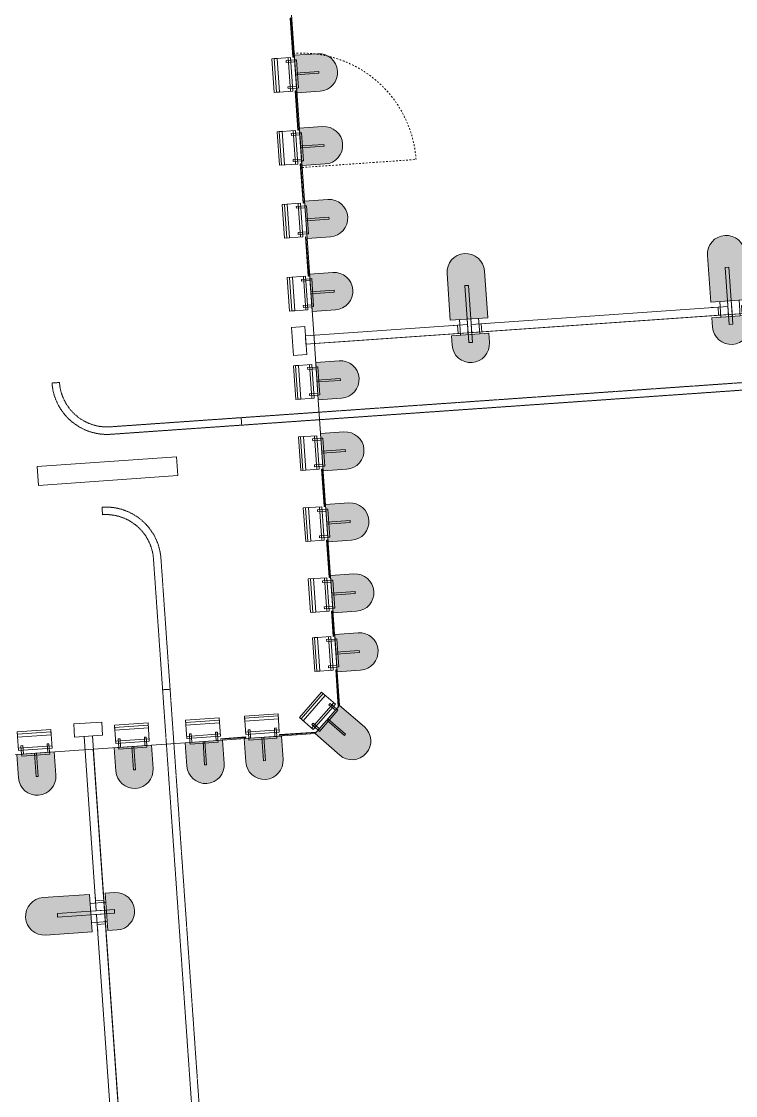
# Model space of a CAD drawing. Header units: millimetres. Extents: x 306 to 836129804, y -168137 to 818603917.
# Drawn here: x 833871152 to 833874965, y 817962327 to 817968062 of the extents above; entities that cross this region are included whole.
import ezdxf

# ---------------------------------------------------------------- set-up
doc = ezdxf.new("R2010")
doc.units = ezdxf.units.MM
doc.header["$LTSCALE"] = 3
doc.linetypes.add('Dash', pattern=[6, 3, -3])
doc.linetypes.add('Overhead', pattern=[1.7999999999999998, 1.2, -0.6])
for name, color, linetype, lineweight in [('A-010-M_LINE', 251, 'Continuous', 13), ('A-214-M_CURT_WALL', 251, 'Continuous', 13), ('A-215-M_CURT_PANEL', 251, 'Continuous', 13), ('A-215-MH_CURT_PANEL', 251, 'Dash', 13), ('A-770-ME_FFE_SA', 251, 'Continuous', 13), ('A-770-MH_FFE_SA', 251, 'Overhead', 13), ('A-810-M_ROOMS', 251, 'Continuous', 13), ('Z-060-M_DETAIL', 253, 'Continuous', 5), ('Z-060-M_LINE_MEDIUM', 253, 'Continuous', 9)]:
    doc.layers.add(name, color=color, linetype=linetype, lineweight=lineweight)
doc.layers.add('UAJ-00XREF', color=7, linetype='Continuous')
doc.layers.get('A-770-ME_FFE_SA').off()

# ---------------------------------------------------------------- blocks, each defined once
blk = doc.blocks.new('System Panel - ARC_Glazed-27605841-0300')
at = {"layer": 'A-215-M_CURT_PANEL', "lineweight": 9}
for p, q in [((-740.000000000005, 4.478376555038092e-13), (740.000000000005, 4.478376555038092e-13)), ((-740.000000000005, -43.99999999999955), (-740.000000000005, 4.483746707251158e-13)), ((740.000000000005, -43.99999999999955), (740.000000000005, 4.483746707251158e-13)), ((740.000000000005, -43.99999999999955), (-740.000000000005, -43.99999999999955))]:
    blk.add_line(p, q, dxfattribs=at)
blk = doc.blocks.new('Circular Mullion - ARC_225mm CERAMIC MULLION-27539017-0300')
at = {"layer": 'Z-060-M_DETAIL', "lineweight": 9}
blk.add_hatch(color=256, dxfattribs=at).paths.add_polyline_path([(99.99999999997726, -125.0000000000755), (96.59258262886665, -150.8819045103196), (86.60254037840564, -175.0000000000815), (70.71067811858798, -195.7106781187501), (49.999999999902, -211.6025403784985), (25.88190451024402, -221.5925826289422), (0, -225.0000000000875), (-25.88190451026135, -221.5925826289249), (-49.99999999998863, -211.6025403784985), (-70.71067811870925, -195.7106781186982), (-86.60254037849226, -175.0000000000468), (-96.5925826289706, -150.8819045102849), (-100.0000000000466, -125.0000000000755), (-100.0000000000466, -6.930349627509713e-11), (99.99999999997726, -6.930349627509713e-11)], flags=0)
at = {"layer": 'Z-060-M_DETAIL'}
for p, q in [((-89.99999999999845, 120.0000000000545), (90.0000000000015, 120.0000000000534)), ((-89.99999999999908, 21.49992927152921), (-89.99999999999845, 120.0000000000545)), ((90.0000000000015, 120.0000000000534), (90.0000000000009, 21.49992927152807)), ((90.00000000000144, 108.0000000000534), (-89.99999999999852, 108.0000000000545)), ((-89.99999999999852, 108.0000000000545), (-89.99999999999869, 92.6211450371447)), ((-89.99999999999868, 92.6211450371447), (90.00000000000135, 92.62114503714356)), ((90.00000000000135, 92.62114503714356), (90.00000000000144, 108.0000000000534)), ((90.00000000000097, 33.49992927152806), (-89.99999999999902, 33.49992927152979)), ((90.00000000000088, 21.49992927152807), (-89.99999999999908, 21.49992927152921)), ((-74.99999999999889, 44.99992927152911), (-64.99999999999896, 44.99992927152906)), ((-74.99999999999919, -1.341629826096532e-13), (-74.99999999999889, 44.99992927152911)), ((-64.99999999999896, 44.99992927152905), (-64.99999999999925, -1.988076370196268e-13)), ((65.00000000000104, 44.99992927152821), (75.00000000000107, 44.99992927152815)), ((65.00000000000075, -1.04710258744677e-12), (65.00000000000104, 44.99992927152821)), ((75.00000000000107, 44.99992927152815), (75.00000000000078, -1.112476777365146e-12)), ((-74.99999999999925, -1.341629826096528e-13), (-74.99999999999933, -10.00000000000012)), ((-64.99999999999925, -1.975601187878089e-13), (-74.99999999999919, -1.341629826096532e-13)), ((-74.99999999999933, -10.00000000000012), (75.0000000000007, -10.00000000000156)), ((-5.000000000000062, -125.0000000000006), (-4.999999999999068, -6.091127602303459e-13)), ((5.000000000000067, -125.0000000000007), (5.00000000000106, -6.598721569162081e-13)), ((75.00000000000078, -1.110499723624926e-12), (65.00000000000075, -1.04710258744677e-12)), ((75.0000000000007, -10.00000000000156), (75.00000000000078, -1.110361802503235e-12)), ((5.000000000000067, -125.0000000000007), (-5.000000000000062, -125.0000000000006))]:
    blk.add_line(p, q, dxfattribs=at)
at = {"layer": 'Z-060-M_LINE_MEDIUM'}
for p, q in [((100.0000000000007, -1.8780976773769e-12), (-99.99999999999928, 3.383959779057477e-14)), ((-99.99999999999926, 3.383959779057477e-14), (-100.0000000000003, -125.0000000000016)), ((99.99999999999969, -125.0000000000019), (100.0000000000007, -1.8780976773769e-12))]:
    blk.add_line(p, q, dxfattribs=at)
blk.add_arc((-2.876365812198856e-13, -125.0000000000017), 100.0000000000001, 179.9999999999995, 359.9999999999991, dxfattribs=at)
blk = doc.blocks.new('ARC_CWP_PERFORATED METAL_STRAIGHT - ARC_CWP_PERFORATED METAL_STRAIGHT-39453977-0300')
at = {"layer": 'A-215-M_CURT_PANEL', "lineweight": 9}
for p, q in [((-97.99999999998627, 7.999999999991033), (99.9999999999994, 7.999999999991672)), ((99.9999999999997, 4.999999999992014), (-94.99999999999241, 4.999999999991384)), ((99.9999999999997, 4.999999999992015), (99.9999999999994, 7.999999999991672))]:
    blk.add_line(p, q, dxfattribs=at)
blk = doc.blocks.new('System Panel - ARC_Glazed-33907930-0300')
at = {"layer": 'A-215-M_CURT_PANEL', "lineweight": 9}
for p, q in [((-687.2267577998833, 8.662937034387142e-12), (687.2267577998808, 8.662937034387142e-12)), ((-687.2267577998833, -43.99999999999133), (-687.2267577998833, 8.662937034387142e-12)), ((687.2267577998808, -43.99999999999133), (687.2267577998808, 8.662937034387142e-12)), ((687.2267577998808, -43.99999999999133), (-687.2267577998833, -43.99999999999133))]:
    blk.add_line(p, q, dxfattribs=at)
blk = doc.blocks.new('System Panel - ARC_Glazed-39974069-0300')
at = {"layer": 'A-215-M_CURT_PANEL', "lineweight": 9}
for p, q in [((-466.7606781186236, 2.123112156550086e-12), (466.7606781186322, 2.123112156550086e-12)), ((-466.7606781186236, -43.99999999999788), (-466.7606781186236, 2.123434761358567e-12)), ((466.7606781186322, -43.99999999999788), (466.7606781186322, 2.123434761358567e-12)), ((466.7606781186322, -43.99999999999788), (-466.7606781186236, -43.99999999999788))]:
    blk.add_line(p, q, dxfattribs=at)
blk = doc.blocks.new('Circular Mullion - ARC_CW_TYPICAL MULLION-25933728-0300')
at = {"layer": 'Z-060-M_LINE_MEDIUM', "lineweight": 18}
h = blk.add_hatch(color=256, dxfattribs=at)
h.paths.add_polyline_path([(-6.930349627509713e-11, 160.0001288222208), (-25.88190451031333, 156.5927114511275), (-50.00000000004061, 146.6026692007185), (-70.71067811872659, 130.7108069408835), (-90.01133175545297, 101.7705784488066), (-96.5925826289706, 85.8820333324702), (-100.0000000000812, 60.00012882222618), (-100.0000000000812, 10.00012882216824), (99.9999999999253, 10.00012882216824), (99.9999999999253, 60.00012882222618), (96.59258262879735, 85.8820333324702), (86.60254037835367, 110.0001288222495), (70.71067811857066, 130.7108069408835), (49.99999999993666, 146.6026692006665), (25.88190451017472, 156.5927114511275), (9.999999999945748, 158.6836038463403)], flags=0)
h.paths.add_polyline_path([(-22.85207842567847, -73.49987121659674), (-100.0000000000812, -73.49987121659674), (-100.0000000000812, -323.4998116815447), (-96.5925826289706, -349.3817161918234), (-86.60254037856157, -373.4998116815333), (-70.71067811874391, -394.210489800202), (-50.00000000009259, -410.102352059985), (-22.85207842567847, -420.4912784817248), (-5.197762220632285e-11, -423.4998116815393), (25.88190451020937, -420.0923943104806), (49.99999999991933, -410.102352059985), (70.71067811855333, -394.2104898002193), (86.60254037837099, -373.4998116814987), (96.59258262879735, -349.381716191754), (99.9999999999253, -323.4998116815447), (99.9999999999253, -73.49987121659674)], flags=0)
at = {"layer": 'Z-060-M_DETAIL', "lineweight": 18}
for p, q in [((-99.9999999999991, 60.00012882228518), (-99.999999999999, 10.00012882222638)), ((100.0000000000011, 10.00012882222702), (100.000000000001, 60.00012882228619)), ((-99.999999999999, 10.00012882222638), (100.0000000000011, 10.00012882222702)), ((100.0000000000007, -73.49987121653935), (-99.99999999999937, -73.49987121653999)), ((-99.99999999999937, -73.49987121653999), (-99.99999999999898, -323.4998116814805)), ((100.0000000000011, -323.4998116814814), (100.0000000000007, -73.49987121653935))]:
    blk.add_line(p, q, dxfattribs=at)
for centre, start, end in [((9.644285370313811e-13, 60.00012882228535), 4.389165460419653e-13, 180), ((1.049027531507818e-12, -323.499811681481), 180, 359.9999999999993)]:
    blk.add_arc(centre, 100.0000000000001, start, end, dxfattribs=at)
at = {"layer": 'Z-060-M_LINE_MEDIUM'}
for p, q in [((-62.9999999999993, 0.0001288222264391472), (-99.99999999999898, 0.0001288222263751799)), ((-62.99999999999923, -43.99999997875487), (-62.9999999999993, 0.0001288222264380412)), ((-51.70955868577837, 10.00012882222653), (-51.70955868577823, -73.49987121653984)), ((-9.99999999999969, 52.50012878340168), (-9.99999999999969, -252.4999025251603)), ((10.00000000000098, 52.5001287834017), (-9.99999999999969, 52.50012878340168)), ((10.00000000000098, -252.4999025251603), (10.00000000000098, 52.50012878340168)), ((51.70955868577257, 10.00012882222687), (51.70955868577271, -73.4998712165395)), ((62.9999999999993, 0.0001288222264391472), (100.0000000000011, 0.0001288222263751799)), ((62.99999999999923, -43.99999997875487), (62.9999999999993, 0.0001288222264380412)), ((-62.99999999999923, -43.99999997875487), (-99.9999999999989, -43.99999997875493)), ((62.99999999999923, -43.99999997875487), (100.0000000000012, -43.99999997875493)), ((-9.99999999999969, -252.4999025251603), (10.00000000000098, -252.4999025251603))]:
    blk.add_line(p, q, dxfattribs=at)
blk = doc.blocks.new('Circular Mullion - CERAMIC_MULLIONS-INTERIOR-33907926-0300')
at = {"layer": 'A-214-M_CURT_WALL', "lineweight": 9}
for p, q in [((-9.999999999999318, 73.49987121653969), (-9.999999999999453, -10.0001288222189)), ((9.999999999999453, -10.0001288222189), (9.999999999999318, 73.49987121653969))]:
    blk.add_line(p, q, dxfattribs=at)
blk = doc.blocks.new('ARC_FS_FIRE SHUTTER LATERAL SINGLE  - ARC_FS_FIRE SHUTTER LATERAL SINGLE -35631308-0300')
at = {"layer": 'A-770-MH_FFE_SA'}
for p, q in [((-6600.000000000004, 20.00000000000006), (-7300.000000000001, 20.00000000000006)), ((-6600.000000000004, -20.00000000000019), (-6600.000000000004, 20.00000000000006)), ((-6600.000000000004, 20.00000000000006), (50.00000000000055, 20.00000000000006)), ((-6600.000000000004, -20.00000000000019), (-7300.000000000002, -20.00000000000019)), ((50.00000000000055, -20.00000000000019), (-6600.000000000004, -20.00000000000019)), ((-7554.999999999994, -274.999999999991), (-7594.999999999993, -274.999999999991))]:
    blk.add_line(p, q, dxfattribs=at)
for radius, start in [(294.9999999999909, 89.99999999999979), (254.9999999999915, 89.99999999999974)]:
    blk.add_arc((-7300.000000000002, -274.9999999999919), radius, start, 179.9999999999999, dxfattribs=at)
blk = doc.blocks.new('ARC_FS_FIRE SHUTTER LATERAL SINGLE  - ARC_FS_FIRE SHUTTER LATERAL SINGLE -35816964-0300')
at = {"layer": 'A-770-MH_FFE_SA'}
for p, q in [((-11054.99999999999, 274.999999999991), (-11094.99999999999, 274.999999999991)), ((-10100, 20.00000000000019), (-10800, 20.00000000000019)), ((-10100, 20.00000000000019), (-10100, -20.00000000000006)), ((50.00000000000055, 20.00000000000019), (-10100, 20.00000000000019)), ((-10100, -20.00000000000006), (-10800, -20.00000000000006)), ((-10100, -20.00000000000006), (49.99999999999946, -20.00000000000006))]:
    blk.add_line(p, q, dxfattribs=at)
for radius, end in [(294.9999999999923, 269.9999999999997), (254.9999999999931, 269.9999999999998)]:
    blk.add_arc((-10800, 274.9999999999919), radius, 180, end, dxfattribs=at)
blk = doc.blocks.new('ARC_CWP_PERFORATED METAL_STRAIGHT - ARC_CWP_PERFORATED METAL_STRAIGHT-39743179-0300')
at = {"layer": 'A-215-M_CURT_PANEL', "lineweight": 9}
for p, q in [((-105.1524029237721, 4.999999999984329), (-105.1524029237721, 7.999999999983979)), ((-105.1524029237721, 7.999999999983979), (105.1524029237726, 7.999999999983979)), ((105.1524029237726, 4.999999999984329), (-105.1524029237721, 4.999999999984329)), ((105.1524029237726, 4.999999999984329), (105.1524029237726, 7.999999999983979))]:
    blk.add_line(p, q, dxfattribs=at)
blk = doc.blocks.new('ARC_CWP_Access Panel - ARC_CWP_Access Panel-39744232-0300')
at = {"layer": 'A-215-M_CURT_PANEL', "lineweight": 9}
for p, q in [((-105.1524029237765, 4.999999999984338), (-105.1524029237765, 7.999999999984338)), ((-105.1524029237765, 7.999999999984338), (105.1524029237768, 7.999999999984338)), ((105.1524029237768, 4.999999999984338), (-105.1524029237765, 4.999999999984338)), ((105.1524029237768, 4.999999999984338), (105.1524029237768, 7.999999999984338))]:
    blk.add_line(p, q, dxfattribs=at)
at = {"layer": 'A-215-MH_CURT_PANEL'}
blk.add_line((-305.152402923776, 0), (-305.152402923776, -610.3048058475541), dxfattribs=at)
blk.add_arc((-305.1524029237771, 4.060751734868973e-13), 610.3048058475542, 269.9999999999997, 1.717499527990299e-13, dxfattribs=at)
blk = doc.blocks.new('ARC_CWP_PERFORATED METAL_STRAIGHT - ARC_CWP_PERFORATED METAL_STRAIGHT-V203-0300')
at = {"layer": 'A-215-M_CURT_PANEL', "lineweight": 9}
for p, q in [((-99.99999999999913, 4.999999999991368), (-99.99999999999913, 7.999999999991027)), ((-99.99999999999913, 7.999999999991027), (99.9999999999994, 7.999999999991672)), ((99.9999999999997, 4.999999999992014), (-99.99999999999916, 4.999999999991368)), ((99.9999999999997, 4.999999999992015), (99.9999999999994, 7.999999999991672))]:
    blk.add_line(p, q, dxfattribs=at)
blk = doc.blocks.new('ARC_CWP_PERFORATED METAL_STRAIGHT - ARC_CWP_PERFORATED METAL_STRAIGHT-39454041-0300')
at = {"layer": 'A-215-M_CURT_PANEL', "lineweight": 9}
for p, q in [((-67.49999999999532, 4.999999999984329), (-67.49999999999532, 7.999999999983979)), ((-67.49999999999532, 7.999999999983979), (67.49999999999584, 7.999999999983979)), ((67.49999999999584, 4.999999999984329), (-67.49999999999532, 4.999999999984329)), ((67.49999999999584, 4.999999999984329), (67.49999999999584, 7.999999999983979))]:
    blk.add_line(p, q, dxfattribs=at)
blk = doc.blocks.new('Circular Mullion - Perforated Mesh-26022574-0300')
at = {"layer": 'A-214-M_CURT_WALL'}
blk.add_hatch(color=256, dxfattribs=at).paths.add_polyline_path([(70.71067811865728, -245.7106781185601), (86.60254037842297, -224.9999999999001), (97.09158734973953, -197.0915873496334), (99.99999999999459, -174.9999999999202), (100.0000000000119, 1.007066430247505e-10), (-100.0000000000119, 1.007066430247505e-10), (-99.99999999999459, -174.9999999998855), (-96.59258262884933, -200.8819045102941), (-86.6025403784403, -224.9999999999088), (-70.71067811865728, -245.7106781186987), (-49.99999999998863, -261.6025403783518), (-25.88190451027867, -271.5925826288648), (1.732587406877428e-11, -274.9999999998974), (25.88190451027867, -271.5925826288561), (49.99999999971142, -261.602540378629)], flags=0)
at = {"layer": 'Z-060-M_DETAIL'}
for p, q in [((-89.9999999999984, 120.0000000000545), (90.00000000000156, 120.0000000000534)), ((-89.99999999999902, 21.49992927152921), (-89.9999999999984, 120.0000000000545)), ((90.00000000000156, 120.0000000000534), (90.00000000000097, 21.49992927152807)), ((90.0000000000015, 108.0000000000534), (-89.99999999999845, 108.0000000000545)), ((-89.99999999999845, 108.0000000000545), (-89.99999999999862, 92.6211450371447)), ((-89.99999999999861, 92.6211450371447), (90.00000000000142, 92.62114503714356)), ((90.00000000000142, 92.62114503714356), (90.0000000000015, 108.0000000000534)), ((-99.99999999999918, 6.414667832574968e-13), (-100.0000000000006, -175)), ((100.0000000000008, -1.272472439940125e-12), (-99.99999999999918, 6.41466783257497e-13)), ((90.00000000000102, 33.49992927152805), (-89.99999999999895, 33.49992927152978)), ((90.00000000000094, 21.49992927152807), (-89.99999999999902, 21.49992927152921)), ((-74.99999999999883, 44.99992927152911), (-64.99999999999889, 44.99992927152906)), ((-74.99999999999912, -1.378641886179973e-13), (-74.99999999999883, 44.99992927152911)), ((-64.99999999999889, 44.99992927152905), (-64.99999999999918, -2.030375867434486e-13)), ((65.00000000000111, 44.99992927152821), (75.00000000000114, 44.99992927152815)), ((65.00000000000082, -1.050803793455114e-12), (65.00000000000111, 44.99992927152821)), ((75.00000000000114, 44.99992927152815), (75.00000000000084, -1.112476777365146e-12)), ((-74.99999999999919, -1.378641886179969e-13), (-74.99999999999926, -10.00000000000013)), ((-64.99999999999918, -2.01261324796153e-13), (-74.99999999999912, -1.378641886179973e-13)), ((-74.99999999999926, -10.00000000000013), (75.00000000000077, -10.00000000000156)), ((-4.999999999999995, -125.0000000000006), (-4.999999999999001, -6.091127602303459e-13)), ((5.000000000000134, -125.0000000000007), (5.000000000001129, -6.767919558114954e-13)), ((75.00000000000084, -1.11420092963327e-12), (65.00000000000082, -1.050803793455114e-12)), ((75.00000000000077, -10.00000000000156), (75.00000000000084, -1.114591752227057e-12)), ((99.99999999999935, -175.0000000000003), (100.0000000000008, -1.285904716041841e-12)), ((5.000000000000134, -125.0000000000007), (-4.999999999999995, -125.0000000000006))]:
    blk.add_line(p, q, dxfattribs=at)
blk.add_arc((-6.260325591256333e-13, -175.0000000000002), 100.0000000000001, 179.9999999999995, 359.9999999999987, dxfattribs=at)
blk = doc.blocks.new('ARC_CWP_PERFORATED METAL_STRAIGHT - ARC_CWP_PERFORATED METAL_STRAIGHT-39454043-0300')
at = {"layer": 'A-215-M_CURT_PANEL', "lineweight": 9}
for p, q in [((-99.99999999999913, 4.999999999991368), (-99.99999999999913, 7.999999999991027)), ((-99.99999999999913, 7.999999999991027), (97.99999999995265, 7.999999999991666)), ((94.99999999995906, 4.999999999991998), (-99.99999999999913, 4.999999999991368))]:
    blk.add_line(p, q, dxfattribs=at)
blk = doc.blocks.new('System Panel - ARC_Glazed-35769118-0300')
at = {"layer": 'A-215-M_CURT_PANEL', "lineweight": 9}
for p, q in [((-464.0232422001303, 0), (404.0232422001197, 0)), ((-464.0232422001303, -44), (-464.0232422001303, 0)), ((404.0232422001198, -44), (404.0232422001198, 0)), ((404.0232422001197, -44), (-464.0232422001303, -44))]:
    blk.add_line(p, q, dxfattribs=at)
blk = doc.blocks.new('ARC_CWP_PERFORATED METAL_STRAIGHT - ARC_CWP_PERFORATED METAL_STRAIGHT-39454131-0300')
at = {"layer": 'A-215-M_CURT_PANEL', "lineweight": 9}
for p, q in [((-67.49999999999532, 4.999999999984329), (-67.49999999999532, 7.999999999983979)), ((-67.49999999999532, 7.999999999983979), (67.49999999999584, 7.999999999983979)), ((67.49999999999584, 4.999999999984329), (-67.49999999999532, 4.999999999984329)), ((67.49999999999584, 4.999999999984329), (67.49999999999584, 7.999999999983979))]:
    blk.add_line(p, q, dxfattribs=at)
blk = doc.blocks.new('Rectangular Mullion - FAC_CW_G_F EDGE MULLION-33907937-0300')
at = {"layer": 'A-214-M_CURT_WALL', "lineweight": 9}
for p, q in [((-70, 94.99999999999999), (-70, -55.00000000000001)), ((-70, 94.99999999999999), (0, 94.99999999999999)), ((0, -55.00000000000001), (0, 95.00000000000001)), ((-70, -55.00000000000001), (8.459899447643693e-15, -55.00000000000001))]:
    blk.add_line(p, q, dxfattribs=at)
blk = doc.blocks.new('Rectangular Mullion - FAC_CW_G_F EDGE MULLION-35769116-0300')
at = {"layer": 'A-214-M_CURT_WALL', "lineweight": 9}
for p, q in [((0, 95.00000000000001), (-70, 95.00000000000001)), ((-70, 95.00000000000001), (-70, -55.00000000000001)), ((0, 95.00000000000001), (0, -55.00000000000001)), ((-70, -55.00000000000001), (0, -55.00000000000001))]:
    blk.add_line(p, q, dxfattribs=at)
blk = doc.blocks.new('3A35X-MAGP-P-MP-00')
at = {"layer": 'A-010-M_LINE'}
for p, q in [((834451731.7712624, 817965736.9625396), (834450988.6842165, 817965685.0150564)), ((834451738.7855631, 817965636.6258994), (834451731.7712624, 817965736.9625396)), ((834450988.6842165, 817965685.0150564), (834450995.6985172, 817965584.6784163)), ((834450995.6985172, 817965584.6784163), (834451738.7855631, 817965636.6258994))]:
    blk.add_line(p, q, dxfattribs=at)
at = {"layer": 'A-810-M_ROOMS', "flags": 128}
for points in [[(834445549.2133262, 817956452.2229956), (834450665.9500109, 817956809.9221301), (834450654.4815446, 817956973.9737492), (834450645.456419, 817957103.0744014), (834450720.2738224, 817957108.3047117), (834450682.1270338, 817957653.9785861), (834450676.647158, 817957732.3659204), (834450807.861839, 817957883.3053371), (834450886.2491736, 817957888.7852129), (834451566.0115271, 817957936.3058145), (834451574.3800236, 817957816.5979689), (834451731.3969425, 817957827.5746558), (834451713.4207429, 817958084.7166815), (834451297.1802769, 817964038.8626553), (834451287.5725735, 817964176.2968385), (834450018.2703885, 817964087.5628815), (834449867.3309721, 817964218.7775626), (834449557.6966039, 817968647.9678451), (834449688.911285, 817968798.9072616), (834452142.9221141, 817968970.4614384), (834452293.8615305, 817968839.2467571), (834452468.4515593, 817966341.8093327), (834452605.8857427, 817966351.417036), (834461763.0301145, 817966991.5716538)], [(834461900.4642977, 817967001.1793572), (834452468.4515593, 817966341.8093327), (834452489.4053973, 817966042.0734339), (834452502.0278794, 817965861.514101), (834452603.4958987, 817964410.0564747), (834452472.2812176, 817964259.1170583), (834451778.9732792, 817964210.6495163), (834451598.4140741, 817964198.0270432), (834451287.5725735, 817964176.2968385), (834451723.0284462, 817957947.2824982), (834452033.8699467, 817957969.012703), (834452233.3856124, 817957982.960378), (834452612.4604564, 817958009.4606168), (834452763.3998728, 817957878.2459357), (834452961.4270406, 817955045.550029), (834452830.2123594, 817954894.6106126), (834452101.9896328, 817954843.7022593), (834452092.9237617, 817954973.3857585), (834451931.315452, 817954962.0880983), (834451935.9219245, 817954896.1944342), (834451955.1373312, 817954621.3260677), (834452641.481486, 817944803.4596659)]]:
    blk.add_lwpolyline(points, dxfattribs=at)
at = {"layer": 'A-214-M_CURT_WALL', "lineweight": 9}
for p, rotation in [((834452367.8257618, 817967781.219328), 93.9989085257714), ((834452395.0446316, 817967391.8647665), 93.9989085257714), ((834452422.2635014, 817967002.5102049), 93.9989085257714), ((834452449.4823712, 817966613.1556435), 93.9989085257714), ((834452509.0016264, 817965761.7575632), 93.9989085257714), ((834452535.5018651, 817965382.6827192), 93.9989085257714), ((834452562.0021038, 817965003.6078752), 93.9989085257714), ((834452583.969407, 817964689.3747808), 93.9989085257714), ((834451878.7298172, 817964217.6232634), 3.998908525771384), ((834452192.9629115, 817964239.5905665), 3.998908525771384), ((834450979.3248715, 817964154.7479602), 3.998908525771384), ((834451498.6575361, 817964191.0532962), 3.998908525771384)]:
    blk.add_blockref('Circular Mullion - ARC_225mm CERAMIC MULLION-27539017-0300', p, dxfattribs=dict(at, rotation=rotation))
at = {"layer": 'A-214-M_CURT_WALL', "lineweight": 18}
for p, rotation in [((834454690.5605212, 817966497.1517905), 183.9989085257713), ((834453299.5019716, 817966399.9061298), 183.9989085257713), ((834451348.3906214, 817963306.3200716), 273.9989085257712)]:
    blk.add_blockref('Circular Mullion - ARC_CW_TYPICAL MULLION-25933728-0300', p, dxfattribs=dict(at, rotation=rotation))
at = {"layer": 'A-214-M_CURT_WALL', "lineweight": 9, "extrusion": (0, 0, -1)}
for name, p, rotation in [('Rectangular Mullion - FAC_CW_G_F EDGE MULLION-33907937-0300', (-834452353.7636211, 817966333.7917663), 356.0010914742286), ('Circular Mullion - ARC_225mm CERAMIC MULLION-27539017-0300', (-834452482.4316503, 817966141.8299717), 266.0010914742286)]:
    blk.add_blockref(name, p, dxfattribs=dict(at, rotation=rotation))
at = {"layer": 'A-214-M_CURT_WALL', "extrusion": (0, 0, -1), "rotation": 311.0010914742286}
blk.add_blockref('Circular Mullion - Perforated Mesh-26022574-0300', (-834452537.8885581, 817964334.5867665), dxfattribs=at)
at = {"layer": 'A-214-M_CURT_WALL', "rotation": 93.99890852577133}
blk.add_blockref('Rectangular Mullion - FAC_CW_G_F EDGE MULLION-35769116-0300', (834451277.7102059, 817964317.3738873), dxfattribs=at)
at = {"layer": 'A-215-M_CURT_PANEL', "lineweight": 9}
for name, p, rotation in [('ARC_CWP_PERFORATED METAL_STRAIGHT - ARC_CWP_PERFORATED METAL_STRAIGHT-39743179-0300', (834452354.216327, 817967975.8966088), 93.9989085257714), ('ARC_CWP_Access Panel - ARC_CWP_Access Panel-39744232-0300', (834452381.4351968, 817967586.5420473), 93.9989085257714), ('ARC_CWP_PERFORATED METAL_STRAIGHT - ARC_CWP_PERFORATED METAL_STRAIGHT-39743179-0300', (834452408.6540666, 817967197.1874857), 93.9989085257714), ('ARC_CWP_PERFORATED METAL_STRAIGHT - ARC_CWP_PERFORATED METAL_STRAIGHT-39743179-0300', (834452435.8729364, 817966807.8329241), 93.9989085257714), ('ARC_CWP_PERFORATED METAL_STRAIGHT - ARC_CWP_PERFORATED METAL_STRAIGHT-V203-0300', (834452522.2517458, 817965572.2201412), 93.9989085257714), ('ARC_CWP_PERFORATED METAL_STRAIGHT - ARC_CWP_PERFORATED METAL_STRAIGHT-V203-0300', (834452548.7519845, 817965193.1452972), 93.9989085257714), ('ARC_CWP_PERFORATED METAL_STRAIGHT - ARC_CWP_PERFORATED METAL_STRAIGHT-39454041-0300', (834452572.9857554, 817964846.491328), 93.9989085257714), ('ARC_CWP_PERFORATED METAL_STRAIGHT - ARC_CWP_PERFORATED METAL_STRAIGHT-39453977-0300', (834452597.2195264, 817964499.8373588), 93.9989085257714), ('ARC_CWP_PERFORATED METAL_STRAIGHT - ARC_CWP_PERFORATED METAL_STRAIGHT-39454043-0300', (834452382.5003335, 817964252.840686), 3.998908525771384), ('System Panel - ARC_Glazed-39974069-0300', (834451315.1425377, 817963781.9200182), 273.9989085257712), ('ARC_CWP_PERFORATED METAL_STRAIGHT - ARC_CWP_PERFORATED METAL_STRAIGHT-39454131-0300', (834452035.8463644, 817964228.606915), 3.998908525771384)]:
    blk.add_blockref(name, p, dxfattribs=dict(at, rotation=rotation))
at = {"layer": 'A-215-M_CURT_PANEL'}
for name, p, rotation in [('System Panel - ARC_Glazed-33907930-0300', (834453995.0312464, 817966448.5289602), 183.9989085257713), ('System Panel - ARC_Glazed-35769118-0300', (834452826.6327964, 817966366.848948), 183.9989085257713), ('System Panel - ARC_Glazed-27605841-0300', (834451400.6937242, 817962558.1460373), 273.9989085257712)]:
    blk.add_blockref(name, p, dxfattribs=dict(at, rotation=rotation))
at = {"layer": 'A-770-ME_FFE_SA'}
for name, p, rotation in [('ARC_FS_FIRE SHUTTER LATERAL SINGLE  - ARC_FS_FIRE SHUTTER LATERAL SINGLE -35816964-0300', (834462154.4688128, 817966630.6726761), 3.998908525771384), ('ARC_FS_FIRE SHUTTER LATERAL SINGLE  - ARC_FS_FIRE SHUTTER LATERAL SINGLE -35631308-0300', (834452138.1755588, 817957910.9324595), 273.9989085257702)]:
    blk.add_blockref(name, p, dxfattribs=dict(at, rotation=rotation))
at = {"layer": 'Z-060-M_DETAIL', "lineweight": 9, "extrusion": (0, 0, -1)}
for p, rotation in [((-834454690.5605212, 817966497.1517905), 356.0010914742286), ((-834453299.5019716, 817966399.9061298), 356.0010914742286), ((-834451348.3906214, 817963306.3200716), 266.0010914742286)]:
    blk.add_blockref('Circular Mullion - CERAMIC_MULLIONS-INTERIOR-33907926-0300', p, dxfattribs=dict(at, rotation=rotation))

msp = doc.modelspace()

# ---------------------------------------------------------------- block references
at = {"layer": 'UAJ-00XREF', "ltscale": 0.5}
msp.add_blockref('3A35X-MAGP-P-MP-00', (-579752.5553781986, 0), dxfattribs=at)

doc.saveas('drawing.dxf')
